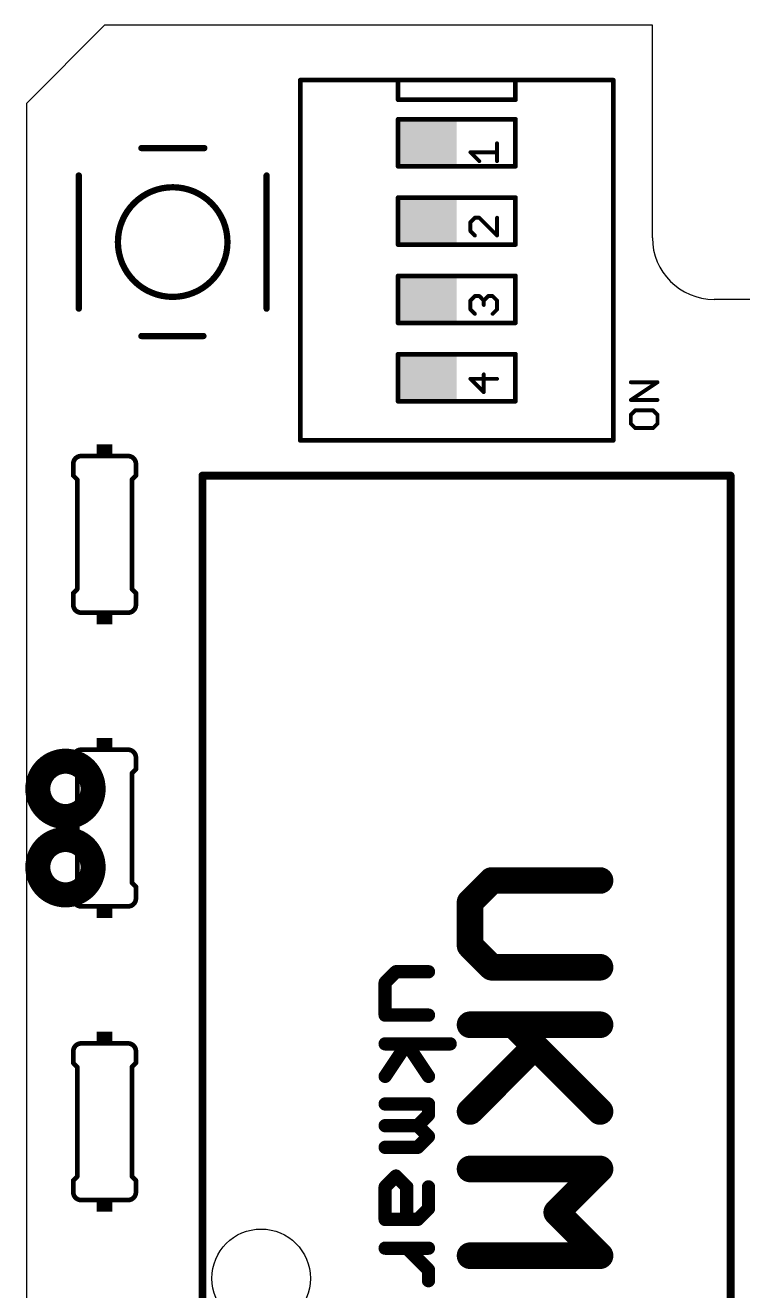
# Model space of a CAD drawing. Extents: x 0 to 99.1, y -0.2 to 81.5.
# Drawn here: x -0.03 to 23.25, y 40.24 to 81.28 of the extents above; entities that cross this region are included whole.
import ezdxf

# ---------------------------------------------------------------- set-up
doc = ezdxf.new("R2010")
doc.units = 0
doc.layers.add('20', color=178, linetype='CONTINUOUS')
doc.layers.add('21', color=32, linetype='CONTINUOUS')

# ---------------------------------------------------------------- blocks, each defined once
blk = doc.blocks.new('RECT')
blk.add_solid([(-0.5, -0.5), (0.5, -0.5), (-0.5, 0.5), (0.5, 0.5)])

msp = doc.modelspace()

# ---------------------------------------------------------------- linework, layer by layer
at = {"layer": '20'}
for p, q in [((2.54, 81.28), (0, 78.74)), ((20.32, 81.28), (2.54, 81.28)), ((20.32, 74.39), (20.32, 81.28)), ((0, 78.74), (0, 2.54)), ((51.34, 72.39), (22.32, 72.39))]:
    msp.add_line(p, q, dxfattribs=at)
msp.add_circle((7.62, 40.64), 1.6, dxfattribs=at)
msp.add_arc((22.32, 74.39), 2, 180, 270, dxfattribs=at)
at = {"layer": '21'}
for points, const_width in [([(8.89, 79.502), (8.89, 67.818)], 0.1524), ([(12.065, 79.502), (8.89, 79.502)], 0.1524), ([(15.875, 79.502), (12.065, 79.502)], 0.1524), ([(12.065, 79.502), (12.065, 78.867)], 0.1524), ([(19.05, 79.502), (15.875, 79.502)], 0.1524), ([(15.875, 79.502), (15.875, 78.867)], 0.1524), ([(19.05, 67.818), (19.05, 79.502)], 0.1524), ([(12.065, 78.867), (15.875, 78.867)], 0.1524), ([(15.875, 78.232), (12.065, 78.232)], 0.1524), ([(12.065, 76.708), (12.065, 78.232)], 0.1524), ([(15.875, 78.232), (15.875, 76.708)], 0.1524), ([(5.778, 77.298), (3.734, 77.298)], 0.2032), ([(14.7019, 76.8754), (14.4138, 77.1635)], 0.127), ([(14.4138, 77.1635), (15.2781, 77.1635)], 0.127), ([(15.2781, 76.8754), (15.2781, 77.4516)], 0.127), ([(12.065, 76.708), (15.875, 76.708)], 0.1524), ([(1.702, 76.409), (1.702, 72.091)], 0.2032), ([(7.798, 72.091), (7.798, 76.409)], 0.2032), ([(15.875, 75.692), (12.065, 75.692)], 0.1524), ([(12.065, 74.168), (12.065, 75.692)], 0.1524), ([(15.875, 75.692), (15.875, 74.168)], 0.1524), ([(14.5578, 75.0386), (14.4138, 74.8945)], 0.127), ([(14.4138, 74.8945), (14.4138, 74.6064)], 0.127), ([(14.7019, 75.0386), (14.5578, 75.0386)], 0.127), ([(15.2781, 74.4624), (14.7019, 75.0386)], 0.127), ([(15.2781, 75.0386), (15.2781, 74.4624)], 0.127), ([(14.4138, 74.6064), (14.5578, 74.4624)], 0.127), ([(12.065, 74.168), (15.875, 74.168)], 0.1524), ([(15.875, 73.152), (12.065, 73.152)], 0.1524), ([(12.065, 71.628), (12.065, 73.152)], 0.1524), ([(15.875, 73.152), (15.875, 71.628)], 0.1524), ([(14.4138, 72.3545), (14.5578, 72.4986)], 0.127), ([(14.4138, 72.0664), (14.4138, 72.3545)], 0.127), ([(14.5578, 72.4986), (14.7019, 72.4986)], 0.127), ([(14.7019, 72.4986), (14.8459, 72.3545)], 0.127), ([(14.8459, 72.3545), (14.99, 72.4986)], 0.127), ([(14.8459, 72.3545), (14.8459, 72.2105)], 0.127), ([(14.99, 72.4986), (15.134, 72.4986)], 0.127), ([(15.134, 72.4986), (15.2781, 72.3545)], 0.127), ([(15.2781, 72.3545), (15.2781, 72.0664)], 0.127), ([(14.5578, 71.9224), (14.4138, 72.0664)], 0.127), ([(15.2781, 72.0664), (15.134, 71.9224)], 0.127), ([(12.065, 71.628), (15.875, 71.628)], 0.1524), ([(5.748, 71.202), (3.734, 71.202)], 0.2032), ([(15.875, 70.612), (12.065, 70.612)], 0.1524), ([(12.065, 69.088), (12.065, 70.612)], 0.1524), ([(15.875, 70.612), (15.875, 69.088)], 0.1524), ([(15.2781, 69.8145), (14.4138, 69.8145)], 0.127), ([(14.4138, 69.8145), (14.8459, 69.3824)], 0.127), ([(14.8459, 69.3824), (14.8459, 69.9586)], 0.127), ([(19.6208, 69.1284), (20.4851, 69.7046)], 0.127), ([(20.4851, 69.7046), (19.6208, 69.7046)], 0.127), ([(12.065, 69.088), (15.875, 69.088)], 0.1524), ([(20.4851, 69.1284), (19.6208, 69.1284)], 0.127), ([(19.7648, 68.7925), (19.6208, 68.6484)], 0.127), ([(19.6208, 68.6484), (19.6208, 68.3603)], 0.127), ([(20.341, 68.7925), (19.7648, 68.7925)], 0.127), ([(20.4851, 68.6484), (20.341, 68.7925)], 0.127), ([(20.4851, 68.3603), (20.4851, 68.6484)], 0.127), ([(19.6208, 68.3603), (19.7648, 68.2162)], 0.127), ([(19.7648, 68.2162), (20.341, 68.2162)], 0.127), ([(20.341, 68.2162), (20.4851, 68.3603)], 0.127), ([(8.89, 67.818), (19.05, 67.818)], 0.1524), ([(3.302, 67.31), (1.778, 67.31)], 0.1524), ([(1.524, 67.056), (1.524, 66.675)], 0.1524), ([(3.556, 67.056), (3.556, 66.675)], 0.1524), ([(1.651, 66.548), (1.524, 66.675)], 0.1524), ([(1.651, 66.548), (1.651, 62.992)], 0.1524), ([(3.429, 66.548), (3.556, 66.675)], 0.1524), ([(3.429, 66.548), (3.429, 62.992)], 0.1524), ([(5.715, 66.675), (22.86, 66.675)], 0.254), ([(5.715, 15.24), (5.715, 66.675)], 0.254), ([(22.86, 66.675), (22.86, 15.24)], 0.254), ([(1.651, 62.992), (1.524, 62.865)], 0.1524), ([(1.524, 62.484), (1.524, 62.865)], 0.1524), ([(3.429, 62.992), (3.556, 62.865)], 0.1524), ([(3.556, 62.484), (3.556, 62.865)], 0.1524), ([(3.302, 62.23), (1.778, 62.23)], 0.1524), ([(1.524, 57.531), (1.524, 57.15)], 0.1524), ([(3.302, 57.785), (1.778, 57.785)], 0.1524), ([(3.556, 57.531), (3.556, 57.15)], 0.1524), ([(1.651, 57.023), (1.524, 57.15)], 0.1524), ([(1.651, 57.023), (1.651, 53.467)], 0.1524), ([(3.429, 57.023), (3.556, 57.15)], 0.1524), ([(3.429, 57.023), (3.429, 53.467)], 0.1524), ([(15.1051, 53.5432), (14.4018, 52.8399)], 0.8636), ([(18.6218, 53.5432), (15.1051, 53.5432)], 0.8636), ([(1.651, 53.467), (1.524, 53.34)], 0.1524), ([(1.524, 52.959), (1.524, 53.34)], 0.1524), ([(3.429, 53.467), (3.556, 53.34)], 0.1524), ([(3.556, 52.959), (3.556, 53.34)], 0.1524), ([(14.4018, 52.8399), (14.4018, 51.4332)], 0.8636), ([(3.302, 52.705), (1.778, 52.705)], 0.1524), ([(14.4018, 51.4332), (15.1051, 50.7299)], 0.8636), ([(15.1051, 50.7299), (18.6218, 50.7299)], 0.8636), ([(11.9976, 50.5841), (11.6459, 50.2324)], 0.4318), ([(13.0526, 50.5841), (11.9976, 50.5841)], 0.4318), ([(11.6459, 50.2324), (11.6459, 49.1774)], 0.4318), ([(11.6459, 49.1774), (13.0526, 49.1774)], 0.4318), ([(18.6218, 48.8656), (14.4018, 48.8656)], 0.8636), ([(15.8085, 48.8656), (18.6218, 46.0523)], 0.8636), ([(11.6459, 48.2453), (13.7559, 48.2453)], 0.4318), ([(11.6459, 47.1903), (12.3492, 48.2453)], 0.4318), ([(12.3492, 48.2453), (13.0526, 47.1903)], 0.4318), ([(16.5118, 48.1623), (14.4018, 46.0523)], 0.8636), ([(1.524, 48.006), (1.524, 47.625)], 0.1524), ([(3.302, 48.26), (1.778, 48.26)], 0.1524), ([(3.556, 48.006), (3.556, 47.625)], 0.1524), ([(1.651, 47.498), (1.524, 47.625)], 0.1524), ([(3.429, 47.498), (3.556, 47.625)], 0.1524), ([(1.651, 47.498), (1.651, 43.942)], 0.1524), ([(3.429, 47.498), (3.429, 43.942)], 0.1524), ([(11.6459, 46.2963), (13.0526, 46.2963)], 0.4318), ([(13.0526, 46.2963), (13.0526, 45.9446)], 0.4318), ([(13.0526, 45.9446), (12.7009, 45.593)], 0.4318), ([(12.7009, 45.593), (11.6459, 45.593)], 0.4318), ([(12.7009, 45.593), (13.0526, 45.2413)], 0.4318), ([(13.0526, 45.2413), (12.7009, 44.8896)], 0.4318), ([(12.7009, 44.8896), (11.6459, 44.8896)], 0.4318), ([(14.4018, 44.188), (18.6218, 44.188)], 0.8636), ([(18.6218, 44.188), (17.2151, 42.7813)], 0.8636), ([(1.651, 43.942), (1.524, 43.815)], 0.1524), ([(3.429, 43.942), (3.556, 43.815)], 0.1524), ([(11.6459, 43.6058), (11.9976, 43.9575)], 0.4318), ([(11.9976, 43.9575), (12.3492, 43.6058)], 0.4318), ([(1.524, 43.434), (1.524, 43.815)], 0.1524), ([(3.556, 43.434), (3.556, 43.815)], 0.1524), ([(11.6459, 42.5508), (11.6459, 43.6058)], 0.4318), ([(12.3492, 43.6058), (12.3492, 42.5508)], 0.4318), ([(13.0526, 43.6058), (13.0526, 42.9025)], 0.4318), ([(3.302, 43.18), (1.778, 43.18)], 0.1524), ([(13.0526, 42.9025), (12.7009, 42.5508)], 0.4318), ([(17.2151, 42.7813), (18.6218, 41.3747)], 0.8636), ([(12.7009, 42.5508), (11.6459, 42.5508)], 0.4318), ([(11.6459, 41.6187), (13.0526, 41.6187)], 0.4318), ([(12.3492, 41.6187), (13.0526, 40.9154)], 0.4318), ([(18.6218, 41.3747), (14.4018, 41.3747)], 0.8636), ([(13.0526, 40.9154), (13.0526, 40.5637)], 0.4318)]:
    msp.add_lwpolyline(points, dxfattribs=dict(at, const_width=const_width))
for points, const_width in [([(8.9281, 79.502, 1), (8.8519, 79.502)], 0.0762), ([(8.89, 79.5401, 1), (8.89, 79.4639)], 0.0762), ([(12.065, 79.5401, 1), (12.065, 79.4639)], 0.0762), ([(12.1031, 79.502, 1), (12.0269, 79.502)], 0.0762), ([(12.065, 79.4639, 1), (12.065, 79.5401)], 0.0762), ([(15.875, 79.5401, 1), (15.875, 79.4639)], 0.0762), ([(15.9131, 79.502, 1), (15.8369, 79.502)], 0.0762), ([(15.875, 79.4639, 1), (15.875, 79.5401)], 0.0762), ([(19.0881, 79.502, 1), (19.0119, 79.502)], 0.0762), ([(19.05, 79.4639, 1), (19.05, 79.5401)], 0.0762), ([(12.065, 78.9051, 1), (12.065, 78.8289)], 0.0762), ([(12.0269, 78.867, 1), (12.1031, 78.867)], 0.0762), ([(15.8369, 78.867, 1), (15.9131, 78.867)], 0.0762), ([(15.875, 78.8289, 1), (15.875, 78.9051)], 0.0762), ([(12.065, 78.2701, 1), (12.065, 78.1939)], 0.0762), ([(12.1031, 78.232, 1), (12.0269, 78.232)], 0.0762), ([(15.9131, 78.232, 1), (15.8369, 78.232)], 0.0762), ([(15.875, 78.1939, 1), (15.875, 78.2701)], 0.0762), ([(3.734, 77.3488, 1), (3.734, 77.2472)], 0.1016), ([(5.778, 77.2472, 1), (5.778, 77.3488)], 0.1016), ([(14.4138, 77.1952, 1), (14.4138, 77.1317)], 0.0635), ([(14.4362, 77.1859, 1), (14.3913, 77.141)], 0.0635), ([(15.3099, 77.4516, 1), (15.2463, 77.4516)], 0.0635), ([(15.2781, 77.1317, 1), (15.2781, 77.1952)], 0.0635), ([(12.065, 76.7461, 1), (12.065, 76.6699)], 0.0762), ([(12.0269, 76.708, 1), (12.1031, 76.708)], 0.0762), ([(14.6794, 76.8529, 1), (14.7243, 76.8978)], 0.0635), ([(15.2463, 76.8754, 1), (15.3099, 76.8754)], 0.0635), ([(15.8369, 76.708, 1), (15.9131, 76.708)], 0.0762), ([(15.875, 76.6699, 1), (15.875, 76.7461)], 0.0762), ([(1.7528, 76.409, 1), (1.6512, 76.409)], 0.1016), ([(7.8488, 76.409, 1), (7.7472, 76.409)], 0.1016), ([(4.75, 72.472, 1), (4.75, 76.028, 1), (4.75, 72.472)], 0.2032), ([(12.065, 75.7301, 1), (12.065, 75.6539)], 0.0762), ([(12.1031, 75.692, 1), (12.0269, 75.692)], 0.0762), ([(15.9131, 75.692, 1), (15.8369, 75.692)], 0.0762), ([(15.875, 75.6539, 1), (15.875, 75.7301)], 0.0762), ([(14.4455, 74.8945, 1), (14.382, 74.8945)], 0.0635), ([(14.3913, 74.917, 1), (14.4362, 74.8721)], 0.0635), ([(14.5578, 75.0703, 1), (14.5578, 75.0068)], 0.0635), ([(14.5803, 75.0161, 1), (14.5354, 75.061)], 0.0635), ([(14.7243, 75.061, 1), (14.6794, 75.0161)], 0.0635), ([(14.7019, 75.0068, 1), (14.7019, 75.0703)], 0.0635), ([(15.3099, 75.0386, 1), (15.2463, 75.0386)], 0.0635), ([(14.4362, 74.6289, 1), (14.3913, 74.584)], 0.0635), ([(14.382, 74.6064, 1), (14.4455, 74.6064)], 0.0635), ([(14.5354, 74.4399, 1), (14.5803, 74.4848)], 0.0635), ([(15.2463, 74.4624, 1), (15.3099, 74.4624)], 0.0635), ([(15.2556, 74.4399, 1), (15.3006, 74.4848)], 0.0635), ([(12.065, 74.2061, 1), (12.065, 74.1299)], 0.0762), ([(12.0269, 74.168, 1), (12.1031, 74.168)], 0.0762), ([(15.8369, 74.168, 1), (15.9131, 74.168)], 0.0762), ([(15.875, 74.1299, 1), (15.875, 74.2061)], 0.0762), ([(12.065, 73.1901, 1), (12.065, 73.1139)], 0.0762), ([(12.1031, 73.152, 1), (12.0269, 73.152)], 0.0762), ([(15.9131, 73.152, 1), (15.8369, 73.152)], 0.0762), ([(15.875, 73.1139, 1), (15.875, 73.1901)], 0.0762), ([(14.4455, 72.3545, 1), (14.382, 72.3545)], 0.0635), ([(14.3913, 72.377, 1), (14.4362, 72.3321)], 0.0635), ([(14.5578, 72.5303, 1), (14.5578, 72.4668)], 0.0635), ([(14.5803, 72.4761, 1), (14.5354, 72.521)], 0.0635), ([(14.7243, 72.521, 1), (14.6794, 72.4761)], 0.0635), ([(14.7019, 72.4668, 1), (14.7019, 72.5303)], 0.0635), ([(14.8777, 72.3545, 1), (14.8142, 72.3545)], 0.0635), ([(14.8142, 72.2105, 1), (14.8777, 72.2105)], 0.0635), ([(14.8235, 72.377, 1), (14.8684, 72.3321)], 0.0635), ([(14.8235, 72.3321, 1), (14.8684, 72.377)], 0.0635), ([(14.99, 72.5303, 1), (14.99, 72.4668)], 0.0635), ([(15.0124, 72.4761, 1), (14.9675, 72.521)], 0.0635), ([(15.1565, 72.521, 1), (15.1116, 72.4761)], 0.0635), ([(15.134, 72.4668, 1), (15.134, 72.5303)], 0.0635), ([(15.3099, 72.3545, 1), (15.2463, 72.3545)], 0.0635), ([(15.2556, 72.3321, 1), (15.3006, 72.377)], 0.0635), ([(1.6512, 72.091, 1), (1.7528, 72.091)], 0.1016), ([(7.7472, 72.091, 1), (7.8488, 72.091)], 0.1016), ([(14.4362, 72.0889, 1), (14.3913, 72.044)], 0.0635), ([(14.382, 72.0664, 1), (14.4455, 72.0664)], 0.0635), ([(14.5354, 71.8999, 1), (14.5803, 71.9448)], 0.0635), ([(15.1116, 71.9448, 1), (15.1565, 71.8999)], 0.0635), ([(15.2463, 72.0664, 1), (15.3099, 72.0664)], 0.0635), ([(15.3006, 72.044, 1), (15.2556, 72.0889)], 0.0635), ([(12.065, 71.6661, 1), (12.065, 71.5899)], 0.0762), ([(12.0269, 71.628, 1), (12.1031, 71.628)], 0.0762), ([(15.8369, 71.628, 1), (15.9131, 71.628)], 0.0762), ([(15.875, 71.5899, 1), (15.875, 71.6661)], 0.0762), ([(3.734, 71.2528, 1), (3.734, 71.1512)], 0.1016), ([(5.748, 71.1512, 1), (5.748, 71.2528)], 0.1016), ([(12.065, 70.6501, 1), (12.065, 70.5739)], 0.0762), ([(12.1031, 70.612, 1), (12.0269, 70.612)], 0.0762), ([(15.9131, 70.612, 1), (15.8369, 70.612)], 0.0762), ([(15.875, 70.5739, 1), (15.875, 70.6501)], 0.0762), ([(14.4138, 69.8463, 1), (14.4138, 69.7828)], 0.0635), ([(14.4362, 69.837, 1), (14.3913, 69.7921)], 0.0635), ([(14.8777, 69.9586, 1), (14.8142, 69.9586)], 0.0635), ([(15.2781, 69.7828, 1), (15.2781, 69.8463)], 0.0635), ([(14.8142, 69.3824, 1), (14.8777, 69.3824)], 0.0635), ([(14.8235, 69.3599, 1), (14.8684, 69.4048)], 0.0635), ([(19.6208, 69.7363, 1), (19.6208, 69.6728)], 0.0635), ([(20.5027, 69.6782, 1), (20.4675, 69.731)], 0.0635), ([(20.4851, 69.6728, 1), (20.4851, 69.7363)], 0.0635), ([(12.065, 69.1261, 1), (12.065, 69.0499)], 0.0762), ([(12.0269, 69.088, 1), (12.1031, 69.088)], 0.0762), ([(15.8369, 69.088, 1), (15.9131, 69.088)], 0.0762), ([(15.875, 69.0499, 1), (15.875, 69.1261)], 0.0762), ([(19.6208, 69.1601, 1), (19.6208, 69.0966)], 0.0635), ([(19.6032, 69.1548, 1), (19.6384, 69.102)], 0.0635), ([(20.4851, 69.0966, 1), (20.4851, 69.1601)], 0.0635), ([(19.6525, 68.6484, 1), (19.589, 68.6484)], 0.0635), ([(19.5983, 68.6709, 1), (19.6432, 68.626)], 0.0635), ([(19.7648, 68.8242, 1), (19.7648, 68.7607)], 0.0635), ([(19.7873, 68.77, 1), (19.7424, 68.8149)], 0.0635), ([(20.3635, 68.8149, 1), (20.3186, 68.77)], 0.0635), ([(20.341, 68.7607, 1), (20.341, 68.8242)], 0.0635), ([(20.5169, 68.6484, 1), (20.4534, 68.6484)], 0.0635), ([(20.4626, 68.626, 1), (20.5076, 68.6709)], 0.0635), ([(19.589, 68.3603, 1), (19.6525, 68.3603)], 0.0635), ([(19.6432, 68.3827, 1), (19.5983, 68.3378)], 0.0635), ([(19.7648, 68.248, 1), (19.7648, 68.1845)], 0.0635), ([(19.7424, 68.1938, 1), (19.7873, 68.2387)], 0.0635), ([(20.3186, 68.2387, 1), (20.3635, 68.1938)], 0.0635), ([(20.341, 68.1845, 1), (20.341, 68.248)], 0.0635), ([(20.4534, 68.3603, 1), (20.5169, 68.3603)], 0.0635), ([(20.5076, 68.3378, 1), (20.4626, 68.3827)], 0.0635), ([(8.89, 67.8561, 1), (8.89, 67.7799)], 0.0762), ([(8.8519, 67.818, 1), (8.9281, 67.818)], 0.0762), ([(19.0119, 67.818, 1), (19.0881, 67.818)], 0.0762), ([(19.05, 67.7799, 1), (19.05, 67.8561)], 0.0762), ([(1.778, 67.31, 0.4142), (1.524, 67.056)], 0.1524), ([(1.778, 67.3481, 1), (1.778, 67.2719)], 0.0762), ([(1.778, 67.2719, 1), (1.778, 67.3481)], 0.0762), ([(3.556, 67.056, 0.4142), (3.302, 67.31)], 0.1524), ([(3.302, 67.3481, 1), (3.302, 67.2719)], 0.0762), ([(3.302, 67.2719, 1), (3.302, 67.3481)], 0.0762), ([(1.5621, 67.056, 1), (1.4859, 67.056)], 0.0762), ([(1.4859, 67.056, 1), (1.5621, 67.056)], 0.0762), ([(3.5941, 67.056, 1), (3.5179, 67.056)], 0.0762), ([(3.5179, 67.056, 1), (3.5941, 67.056)], 0.0762), ([(1.4859, 66.675, 1), (1.5621, 66.675)], 0.0762), ([(1.5509, 66.7019, 1), (1.4971, 66.6481)], 0.0762), ([(1.6891, 66.548, 1), (1.6129, 66.548)], 0.0762), ([(1.6241, 66.5211, 1), (1.6779, 66.5749)], 0.0762), ([(3.4671, 66.548, 1), (3.3909, 66.548)], 0.0762), ([(3.4021, 66.5749, 1), (3.4559, 66.5211)], 0.0762), ([(3.5179, 66.675, 1), (3.5941, 66.675)], 0.0762), ([(3.5829, 66.6481, 1), (3.5291, 66.7019)], 0.0762), ([(5.715, 66.7385, 1), (5.715, 66.6115)], 0.127), ([(5.7785, 66.675, 1), (5.6515, 66.675)], 0.127), ([(22.9235, 66.675, 1), (22.7965, 66.675)], 0.127), ([(22.86, 66.6115, 1), (22.86, 66.7385)], 0.127), ([(1.5621, 62.865, 1), (1.4859, 62.865)], 0.0762), ([(1.4971, 62.8919, 1), (1.5509, 62.8381)], 0.0762), ([(1.6129, 62.992, 1), (1.6891, 62.992)], 0.0762), ([(1.6779, 62.9651, 1), (1.6241, 63.0189)], 0.0762), ([(3.3909, 62.992, 1), (3.4671, 62.992)], 0.0762), ([(3.4559, 63.0189, 1), (3.4021, 62.9651)], 0.0762), ([(3.5941, 62.865, 1), (3.5179, 62.865)], 0.0762), ([(3.5291, 62.8381, 1), (3.5829, 62.8919)], 0.0762), ([(1.524, 62.484, 0.4142), (1.778, 62.23)], 0.1524), ([(1.5621, 62.484, 1), (1.4859, 62.484)], 0.0762), ([(1.4859, 62.484, 1), (1.5621, 62.484)], 0.0762), ([(3.302, 62.23, 0.4142), (3.556, 62.484)], 0.1524), ([(3.5941, 62.484, 1), (3.5179, 62.484)], 0.0762), ([(3.5179, 62.484, 1), (3.5941, 62.484)], 0.0762), ([(1.778, 62.2681, 1), (1.778, 62.1919)], 0.0762), ([(1.778, 62.1919, 1), (1.778, 62.2681)], 0.0762), ([(3.302, 62.2681, 1), (3.302, 62.1919)], 0.0762), ([(3.302, 62.1919, 1), (3.302, 62.2681)], 0.0762), ([(1.27, 55.617, 1), (1.27, 57.413, 1), (1.27, 55.617)], 0.8128), ([(1.778, 57.785, 0.4142), (1.524, 57.531)], 0.1524), ([(1.5621, 57.531, 1), (1.4859, 57.531)], 0.0762), ([(1.4859, 57.531, 1), (1.5621, 57.531)], 0.0762), ([(1.778, 57.8231, 1), (1.778, 57.7469)], 0.0762), ([(1.778, 57.7469, 1), (1.778, 57.8231)], 0.0762), ([(3.556, 57.531, 0.4142), (3.302, 57.785)], 0.1524), ([(3.302, 57.8231, 1), (3.302, 57.7469)], 0.0762), ([(3.302, 57.7469, 1), (3.302, 57.8231)], 0.0762), ([(3.5941, 57.531, 1), (3.5179, 57.531)], 0.0762), ([(3.5179, 57.531, 1), (3.5941, 57.531)], 0.0762), ([(1.4859, 57.15, 1), (1.5621, 57.15)], 0.0762), ([(1.5509, 57.1769, 1), (1.4971, 57.1231)], 0.0762), ([(1.6891, 57.023, 1), (1.6129, 57.023)], 0.0762), ([(1.6241, 56.9961, 1), (1.6779, 57.0499)], 0.0762), ([(3.4671, 57.023, 1), (3.3909, 57.023)], 0.0762), ([(3.4021, 57.0499, 1), (3.4559, 56.9961)], 0.0762), ([(3.5179, 57.15, 1), (3.5941, 57.15)], 0.0762), ([(3.5829, 57.1231, 1), (3.5291, 57.1769)], 0.0762), ([(1.27, 53.077, 1), (1.27, 54.873, 1), (1.27, 53.077)], 0.8128), ([(15.1051, 53.7591, 1), (15.1051, 53.3273)], 0.4318), ([(15.2578, 53.3905, 1), (14.9525, 53.6959)], 0.4318), ([(18.6218, 53.3273, 1), (18.6218, 53.7591)], 0.4318), ([(1.5621, 53.34, 1), (1.4859, 53.34)], 0.0762), ([(1.4971, 53.3669, 1), (1.5509, 53.3131)], 0.0762), ([(1.6129, 53.467, 1), (1.6891, 53.467)], 0.0762), ([(1.6779, 53.4401, 1), (1.6241, 53.4939)], 0.0762), ([(3.3909, 53.467, 1), (3.4671, 53.467)], 0.0762), ([(3.4559, 53.4939, 1), (3.4021, 53.4401)], 0.0762), ([(3.5941, 53.34, 1), (3.5179, 53.34)], 0.0762), ([(3.5291, 53.3131, 1), (3.5829, 53.3669)], 0.0762), ([(1.524, 52.959, 0.4142), (1.778, 52.705)], 0.1524), ([(1.5621, 52.959, 1), (1.4859, 52.959)], 0.0762), ([(1.4859, 52.959, 1), (1.5621, 52.959)], 0.0762), ([(3.302, 52.705, 0.4142), (3.556, 52.959)], 0.1524), ([(3.5941, 52.959, 1), (3.5179, 52.959)], 0.0762), ([(3.5179, 52.959, 1), (3.5941, 52.959)], 0.0762), ([(14.6177, 52.8399, 1), (14.1859, 52.8399)], 0.4318), ([(14.2491, 52.9925, 1), (14.5545, 52.6872)], 0.4318), ([(1.778, 52.7431, 1), (1.778, 52.6669)], 0.0762), ([(1.778, 52.6669, 1), (1.778, 52.7431)], 0.0762), ([(3.302, 52.7431, 1), (3.302, 52.6669)], 0.0762), ([(3.302, 52.6669, 1), (3.302, 52.7431)], 0.0762), ([(14.5545, 51.5859, 1), (14.2491, 51.2805)], 0.4318), ([(14.1859, 51.4332, 1), (14.6177, 51.4332)], 0.4318), ([(15.1051, 50.9458, 1), (15.1051, 50.514)], 0.4318), ([(14.9525, 50.5772, 1), (15.2578, 50.8825)], 0.4318), ([(18.6218, 50.514, 1), (18.6218, 50.9458)], 0.4318), ([(11.9976, 50.6921, 1), (11.9976, 50.4761)], 0.2159), ([(12.0739, 50.5078, 1), (11.9212, 50.6604)], 0.2159), ([(13.0526, 50.4761, 1), (13.0526, 50.6921)], 0.2159), ([(11.7539, 50.2324, 1), (11.538, 50.2324)], 0.2159), ([(11.5696, 50.3088, 1), (11.7222, 50.1561)], 0.2159), ([(11.6459, 49.2854, 1), (11.6459, 49.0695)], 0.2159), ([(11.538, 49.1774, 1), (11.7539, 49.1774)], 0.2159), ([(13.0526, 49.0695, 1), (13.0526, 49.2854)], 0.2159), ([(14.4018, 49.0815, 1), (14.4018, 48.6497)], 0.4318), ([(15.9611, 49.0183, 1), (15.6558, 48.7129)], 0.4318), ([(18.6218, 48.6497, 1), (18.6218, 49.0815)], 0.4318), ([(11.6459, 48.3533, 1), (11.6459, 48.1374)], 0.2159), ([(12.4391, 48.3052, 1), (12.2594, 48.1854)], 0.2159), ([(12.4391, 48.1854, 1), (12.2594, 48.3052)], 0.2159), ([(13.7559, 48.1374, 1), (13.7559, 48.3533)], 0.2159), ([(16.6645, 48.0096, 1), (16.3591, 48.3149)], 0.4318), ([(1.778, 48.26, 0.4142), (1.524, 48.006)], 0.1524), ([(1.5621, 48.006, 1), (1.4859, 48.006)], 0.0762), ([(1.4859, 48.006, 1), (1.5621, 48.006)], 0.0762), ([(1.778, 48.2981, 1), (1.778, 48.2219)], 0.0762), ([(1.778, 48.2219, 1), (1.778, 48.2981)], 0.0762), ([(3.556, 48.006, 0.4142), (3.302, 48.26)], 0.1524), ([(3.302, 48.2981, 1), (3.302, 48.2219)], 0.0762), ([(3.302, 48.2219, 1), (3.302, 48.2981)], 0.0762), ([(3.5941, 48.006, 1), (3.5179, 48.006)], 0.0762), ([(3.5179, 48.006, 1), (3.5941, 48.006)], 0.0762), ([(1.4859, 47.625, 1), (1.5621, 47.625)], 0.0762), ([(1.5509, 47.6519, 1), (1.4971, 47.5981)], 0.0762), ([(3.5179, 47.625, 1), (3.5941, 47.625)], 0.0762), ([(3.5829, 47.5981, 1), (3.5291, 47.6519)], 0.0762), ([(1.6891, 47.498, 1), (1.6129, 47.498)], 0.0762), ([(1.6241, 47.4711, 1), (1.6779, 47.5249)], 0.0762), ([(3.4671, 47.498, 1), (3.3909, 47.498)], 0.0762), ([(3.4021, 47.5249, 1), (3.4559, 47.4711)], 0.0762), ([(11.5561, 47.2502, 1), (11.7357, 47.1304)], 0.2159), ([(12.9627, 47.1304, 1), (13.1424, 47.2502)], 0.2159), ([(11.6459, 46.4043, 1), (11.6459, 46.1884)], 0.2159), ([(13.1605, 46.2963, 1), (12.9446, 46.2963)], 0.2159), ([(13.0526, 46.1884, 1), (13.0526, 46.4043)], 0.2159), ([(14.2491, 46.2049, 1), (14.5545, 45.8996)], 0.4318), ([(18.4691, 45.8996, 1), (18.7745, 46.2049)], 0.4318), ([(12.9446, 45.9446, 1), (13.1605, 45.9446)], 0.2159), ([(13.1289, 45.8683, 1), (12.9762, 46.021)], 0.2159), ([(11.6459, 45.7009, 1), (11.6459, 45.485)], 0.2159), ([(12.7772, 45.6693, 1), (12.6246, 45.5166)], 0.2159), ([(12.6246, 45.6693, 1), (12.7772, 45.5166)], 0.2159), ([(12.7009, 45.485, 1), (12.7009, 45.7009)], 0.2159), ([(12.9762, 45.165, 1), (13.1289, 45.3176)], 0.2159), ([(13.1289, 45.165, 1), (12.9762, 45.3176)], 0.2159), ([(11.6459, 44.9976, 1), (11.6459, 44.7817)], 0.2159), ([(12.6246, 44.966, 1), (12.7772, 44.8133)], 0.2159), ([(12.7009, 44.7817, 1), (12.7009, 44.9976)], 0.2159), ([(14.4018, 44.4039, 1), (14.4018, 43.9721)], 0.4318), ([(18.7745, 44.0353, 1), (18.4691, 44.3407)], 0.4318), ([(18.6218, 43.9721, 1), (18.6218, 44.4039)], 0.4318), ([(1.6129, 43.942, 1), (1.6891, 43.942)], 0.0762), ([(1.6779, 43.9151, 1), (1.6241, 43.9689)], 0.0762), ([(3.3909, 43.942, 1), (3.4671, 43.942)], 0.0762), ([(3.4559, 43.9689, 1), (3.4021, 43.9151)], 0.0762), ([(12.0739, 44.0338, 1), (11.9212, 43.8812)], 0.2159), ([(12.0739, 43.8812, 1), (11.9212, 44.0338)], 0.2159), ([(1.5621, 43.815, 1), (1.4859, 43.815)], 0.0762), ([(1.524, 43.434, 0.4142), (1.778, 43.18)], 0.1524), ([(1.5621, 43.434, 1), (1.4859, 43.434)], 0.0762), ([(1.4971, 43.8419, 1), (1.5509, 43.7881)], 0.0762), ([(3.302, 43.18, 0.4142), (3.556, 43.434)], 0.1524), ([(3.5941, 43.815, 1), (3.5179, 43.815)], 0.0762), ([(3.5941, 43.434, 1), (3.5179, 43.434)], 0.0762), ([(3.5291, 43.7881, 1), (3.5829, 43.8419)], 0.0762), ([(11.7539, 43.6058, 1), (11.538, 43.6058)], 0.2159), ([(11.5696, 43.6822, 1), (11.7222, 43.5295)], 0.2159), ([(12.4572, 43.6058, 1), (12.2413, 43.6058)], 0.2159), ([(12.2729, 43.5295, 1), (12.4256, 43.6822)], 0.2159), ([(13.1605, 43.6058, 1), (12.9446, 43.6058)], 0.2159), ([(1.4859, 43.434, 1), (1.5621, 43.434)], 0.0762), ([(1.778, 43.2181, 1), (1.778, 43.1419)], 0.0762), ([(1.778, 43.1419, 1), (1.778, 43.2181)], 0.0762), ([(3.302, 43.2181, 1), (3.302, 43.1419)], 0.0762), ([(3.302, 43.1419, 1), (3.302, 43.2181)], 0.0762), ([(3.5179, 43.434, 1), (3.5941, 43.434)], 0.0762), ([(13.1289, 42.8262, 1), (12.9762, 42.9788)], 0.2159), ([(17.3678, 42.934, 1), (17.0625, 42.6287)], 0.4318), ([(17.0625, 42.934, 1), (17.3678, 42.6287)], 0.4318), ([(11.6459, 42.6588, 1), (11.6459, 42.4429)], 0.2159), ([(12.6246, 42.6272, 1), (12.7772, 42.4745)], 0.2159), ([(12.7009, 42.4429, 1), (12.7009, 42.6588)], 0.2159), ([(12.9446, 42.9025, 1), (13.1605, 42.9025)], 0.2159), ([(11.538, 42.5508, 1), (11.7539, 42.5508)], 0.2159), ([(12.2413, 42.5508, 1), (12.4572, 42.5508)], 0.2159), ([(11.6459, 41.7267, 1), (11.6459, 41.5108)], 0.2159), ([(12.4256, 41.695, 1), (12.2729, 41.5424)], 0.2159), ([(13.0526, 41.5108, 1), (13.0526, 41.7267)], 0.2159), ([(14.4018, 41.5906, 1), (14.4018, 41.1588)], 0.4318), ([(18.4691, 41.222, 1), (18.7745, 41.5273)], 0.4318), ([(18.6218, 41.1588, 1), (18.6218, 41.5906)], 0.4318), ([(13.1605, 40.9154, 1), (12.9446, 40.9154)], 0.2159), ([(12.9762, 40.839, 1), (13.1289, 40.9917)], 0.2159), ([(12.9446, 40.5637, 1), (13.1605, 40.5637)], 0.2159)]:
    msp.add_lwpolyline(points, format="xyb", dxfattribs=dict(at, const_width=const_width))

# ---------------------------------------------------------------- block references
for p, xscale, yscale, rotation in [((13.0175, 77.47), 1.524, 1.905, 270), ((13.0175, 74.93), 1.524, 1.905, 270), ((13.0175, 72.39), 1.524, 1.905, 270), ((13.0175, 69.85), 1.524, 1.905, 270), ((2.54, 67.5005), 0.381, 0.508, 90), ((2.54, 62.0395), 0.381, 0.508, 90), ((2.54, 57.9755), 0.381, 0.508, 90), ((2.54, 52.5145), 0.381, 0.508, 90), ((2.54, 48.4505), 0.381, 0.508, 90), ((2.54, 42.9895), 0.381, 0.508, 90)]:
    msp.add_blockref('RECT', p, dxfattribs=dict(at, xscale=xscale, yscale=yscale, rotation=rotation))

doc.saveas('drawing.dxf')
